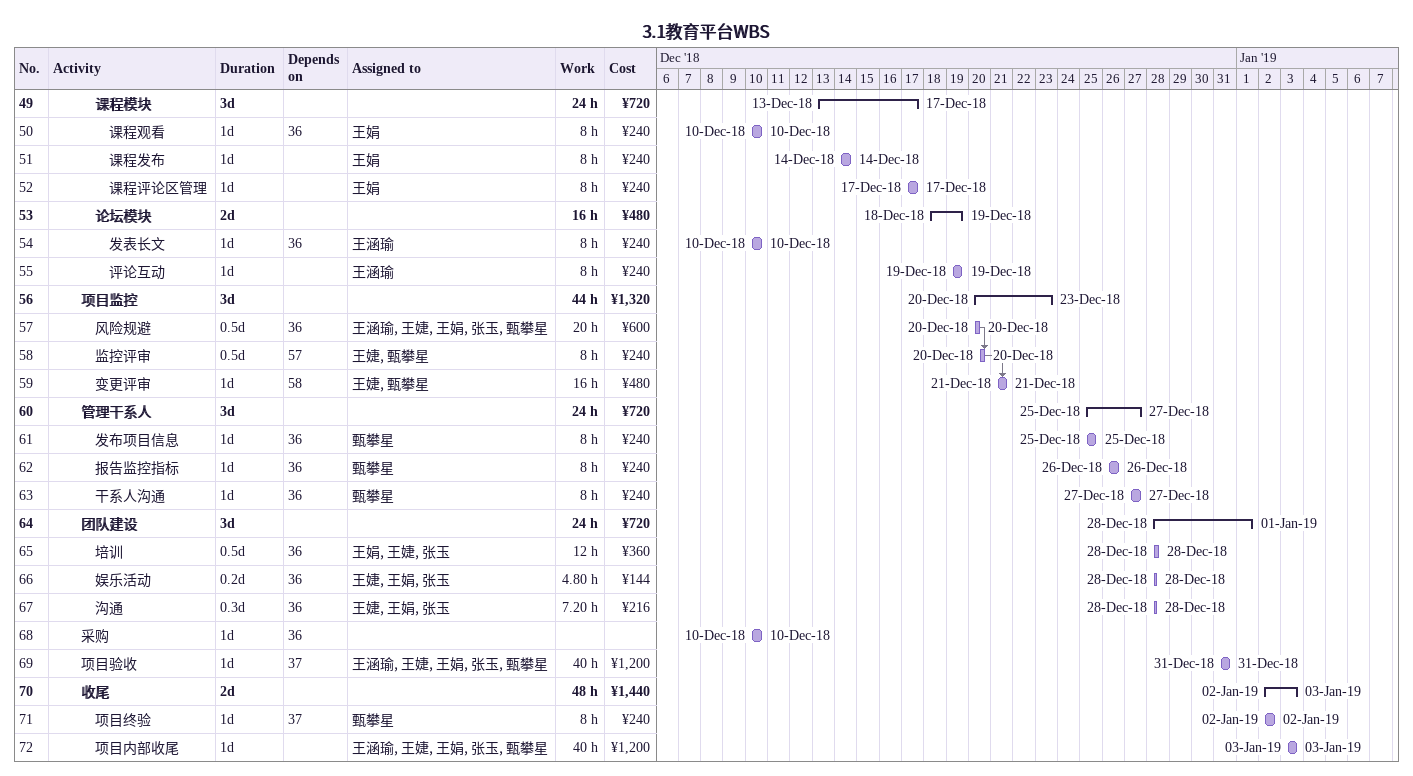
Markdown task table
3.1教育平台WBS

| ID | Level | Task | Duration | Start | Finish | Predecessors | Resources | Work (h) | Cost (¥) |
|---|---|---|---|---|---|---|---|---|---|
| 49 | 4 | **课程模块** | 3d | 2018-12-13 | 2018-12-17 |  |  | 24 | 720 |
| 50 | 5 | 课程观看 | 1d | 2018-12-10 | 2018-12-10 | 36 | 王娟 | 8 | 240 |
| 51 | 5 | 课程发布 | 1d | 2018-12-14 | 2018-12-14 |  | 王娟 | 8 | 240 |
| 52 | 5 | 课程评论区管理 | 1d | 2018-12-17 | 2018-12-17 |  | 王娟 | 8 | 240 |
| 53 | 4 | **论坛模块** | 2d | 2018-12-18 | 2018-12-19 |  |  | 16 | 480 |
| 54 | 5 | 发表长文 | 1d | 2018-12-10 | 2018-12-10 | 36 | 王涵瑜 | 8 | 240 |
| 55 | 5 | 评论互动 | 1d | 2018-12-19 | 2018-12-19 |  | 王涵瑜 | 8 | 240 |
| 56 | 3 | **项目监控** | 3d | 2018-12-20 | 2018-12-23 |  |  | 44 | 1320 |
| 57 | 4 | 风险规避 | 0.5d | 2018-12-20 | 2018-12-20 | 36 | 王涵瑜, 王婕, 王娟, 张玉, 甄攀星 | 20 | 600 |
| 58 | 4 | 监控评审 | 0.5d | 2018-12-20 | 2018-12-20 | 57 | 王婕, 甄攀星 | 8 | 240 |
| 59 | 4 | 变更评审 | 1d | 2018-12-21 | 2018-12-21 | 58 | 王婕, 甄攀星 | 16 | 480 |
| 60 | 3 | **管理干系人** | 3d | 2018-12-25 | 2018-12-27 |  |  | 24 | 720 |
| 61 | 4 | 发布项目信息 | 1d | 2018-12-25 | 2018-12-25 | 36 | 甄攀星 | 8 | 240 |
| 62 | 4 | 报告监控指标 | 1d | 2018-12-26 | 2018-12-26 | 36 | 甄攀星 | 8 | 240 |
| 63 | 4 | 干系人沟通 | 1d | 2018-12-27 | 2018-12-27 | 36 | 甄攀星 | 8 | 240 |
| 64 | 3 | **团队建设** | 3d | 2018-12-28 | 2019-01-01 |  |  | 24 | 720 |
| 65 | 4 | 培训 | 0.5d | 2018-12-28 | 2018-12-28 | 36 | 王娟, 王婕, 张玉 | 12 | 360 |
| 66 | 4 | 娱乐活动 | 0.2d | 2018-12-28 | 2018-12-28 | 36 | 王婕, 王娟, 张玉 | 4.80 | 144 |
| 67 | 4 | 沟通 | 0.3d | 2018-12-28 | 2018-12-28 | 36 | 王婕, 王娟, 张玉 | 7.20 | 216 |
| 68 | 3 | 采购 | 1d | 2018-12-10 | 2018-12-10 | 36 |  |  |  |
| 69 | 3 | 项目验收 | 1d | 2018-12-31 | 2018-12-31 | 37 | 王涵瑜, 王婕, 王娟, 张玉, 甄攀星 | 40 | 1200 |
| 70 | 3 | **收尾** | 2d | 2019-01-02 | 2019-01-03 |  |  | 48 | 1440 |
| 71 | 4 | 项目终验 | 1d | 2019-01-02 | 2019-01-02 | 37 | 甄攀星 | 8 | 240 |
| 72 | 4 | 项目内部收尾 | 1d | 2019-01-03 | 2019-01-03 |  | 王涵瑜, 王婕, 王娟, 张玉, 甄攀星 | 40 | 1200 |
